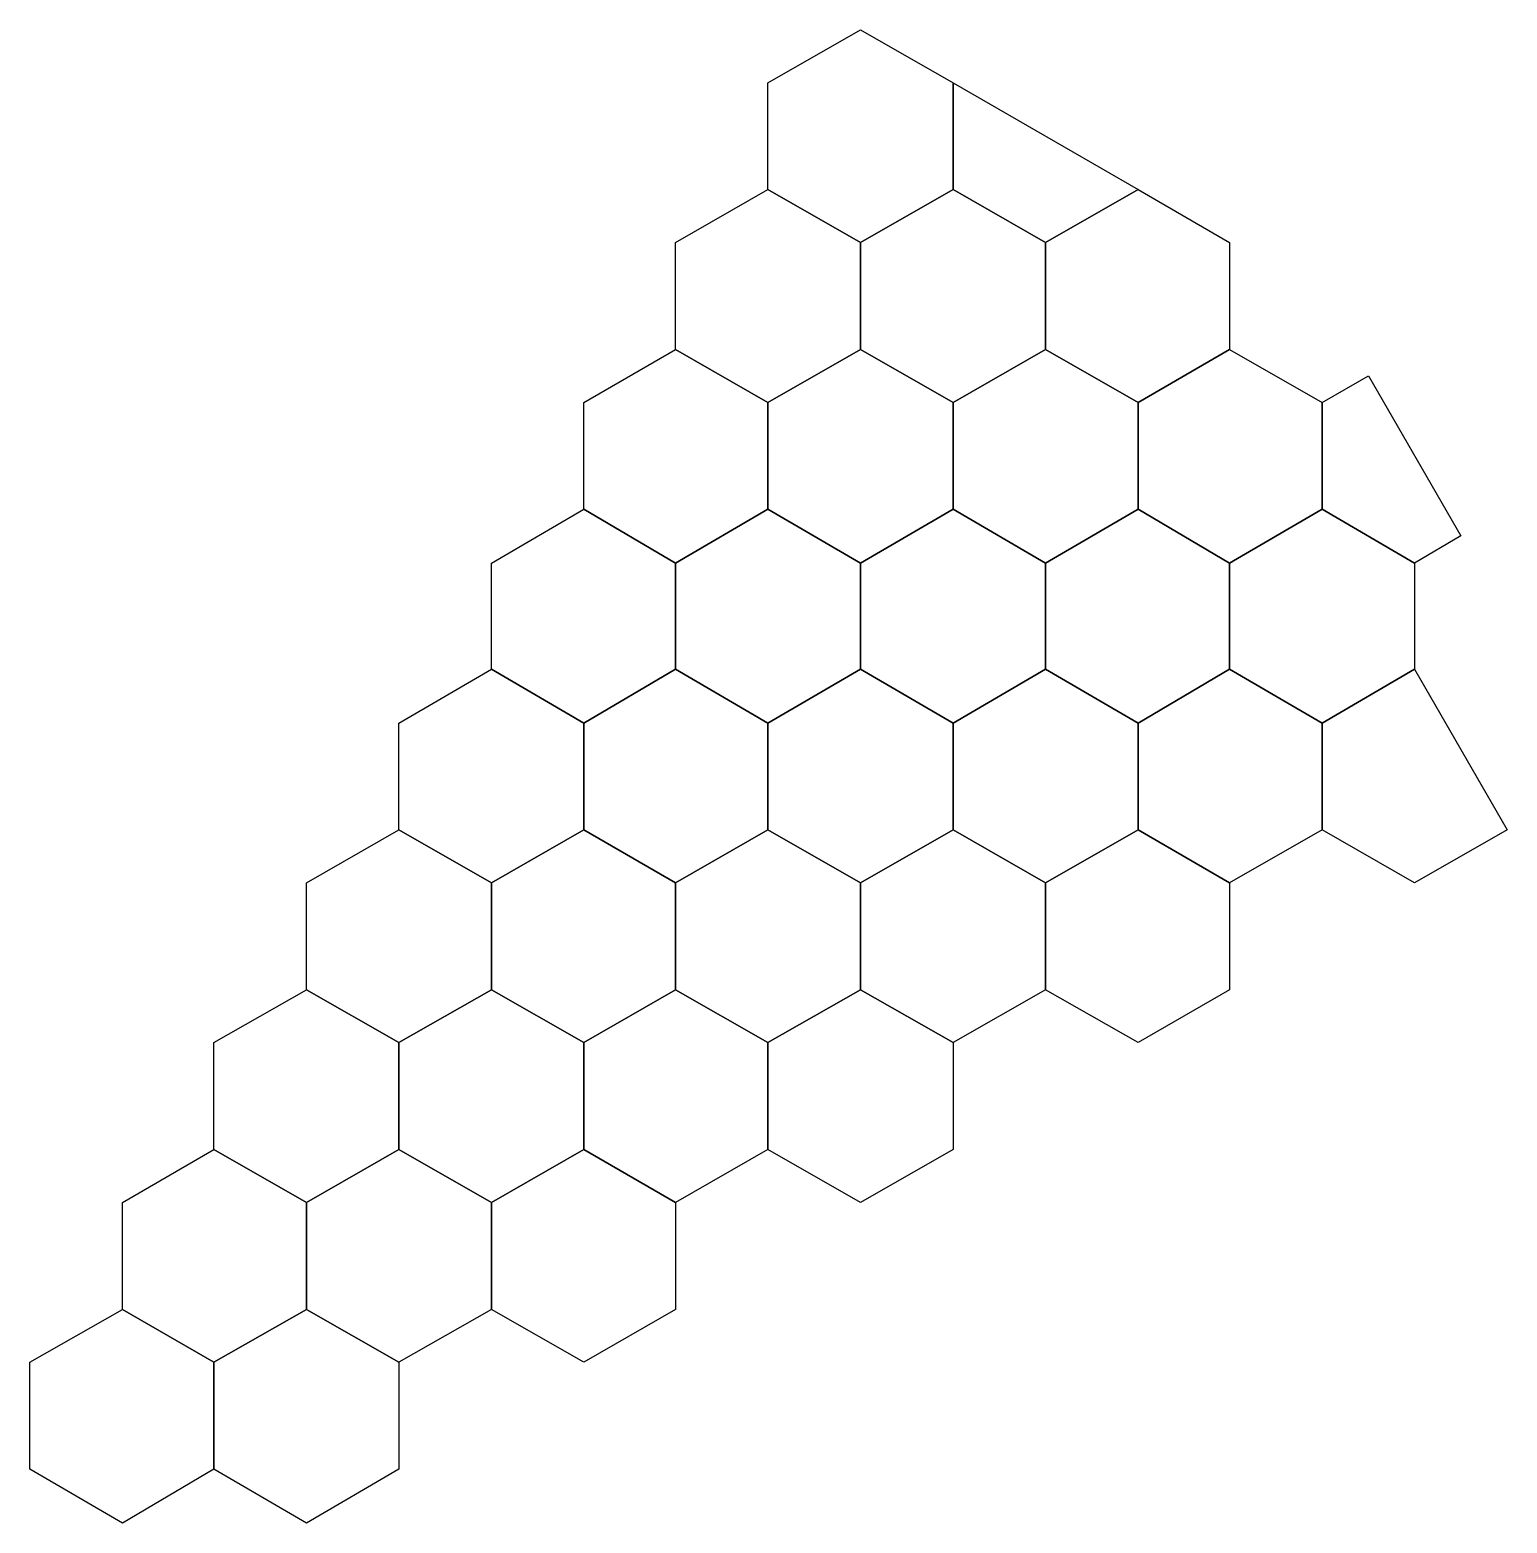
# Model space of a CAD drawing. Header units: metres. Extents: x 256 to 1597, y 198 to 1553.
import ezdxf

# ---------------------------------------------------------------- set-up
doc = ezdxf.new("R2010")
doc.units = ezdxf.units.M
doc.layers.add('SHAPES', color=7, linetype='Continuous')

msp = doc.modelspace()

# ---------------------------------------------------------------- linework, layer by layer
at = {"layer": 'SHAPES'}
for p, q in [((926, 1505), (1010, 1553)), ((1010, 1553), (1094, 1505)), ((926, 1408), (926, 1505)), ((1094, 1505), (1262, 1408)), ((1094, 1408), (1094, 1505)), ((1094, 1505), (1094, 1408)), ((842, 1360), (926, 1408)), ((926, 1408), (1010, 1360)), ((1010, 1360), (926, 1408)), ((1010, 1360), (1094, 1408)), ((1094, 1408), (1010, 1360)), ((1094, 1408), (1178, 1360)), ((1178, 1360), (1094, 1408)), ((1262, 1408), (1178, 1360)), ((1178, 1360), (1262, 1408)), ((1262, 1408), (1345, 1360)), ((842, 1263), (842, 1360)), ((1010, 1263), (1010, 1360)), ((1010, 1360), (1010, 1263)), ((1178, 1360), (1178, 1263)), ((1178, 1263), (1178, 1360)), ((1345, 1360), (1345, 1263)), ((759, 1215), (842, 1263)), ((842, 1263), (926, 1215)), ((926, 1215), (842, 1263)), ((926, 1215), (1010, 1263)), ((1010, 1263), (926, 1215)), ((1010, 1263), (1094, 1215)), ((1094, 1215), (1010, 1263)), ((1178, 1263), (1094, 1215)), ((1094, 1215), (1178, 1263)), ((1178, 1263), (1262, 1215)), ((1262, 1215), (1178, 1263)), ((1262, 1215), (1345, 1263)), ((1345, 1263), (1262, 1215)), ((1345, 1263), (1429, 1215)), ((1429, 1215), (1471, 1239)), ((1471, 1239), (1555, 1094)), ((759, 1118), (759, 1215)), ((926, 1118), (926, 1215)), ((926, 1215), (926, 1118)), ((1094, 1215), (1094, 1118)), ((1094, 1118), (1094, 1215)), ((1262, 1118), (1262, 1215)), ((1262, 1215), (1262, 1118)), ((1429, 1118), (1429, 1215)), ((1429, 1215), (1429, 1118)), ((675, 1069), (759, 1118)), ((759, 1118), (842, 1069)), ((842, 1069), (759, 1118)), ((842, 1069), (926, 1118)), ((926, 1118), (842, 1069)), ((926, 1118), (1010, 1069)), ((1010, 1069), (926, 1118)), ((1094, 1118), (1010, 1069)), ((1010, 1069), (1094, 1118)), ((1094, 1118), (1178, 1069)), ((1178, 1069), (1094, 1118)), ((1178, 1069), (1262, 1118)), ((1262, 1118), (1178, 1069)), ((1262, 1118), (1345, 1069)), ((1345, 1069), (1262, 1118)), ((1345, 1069), (1429, 1118)), ((1429, 1118), (1345, 1069)), ((1429, 1118), (1513, 1069)), ((1513, 1069), (1429, 1118)), ((1555, 1094), (1513, 1069)), ((675, 973), (675, 1069)), ((842, 973), (842, 1069)), ((842, 1069), (842, 973)), ((1010, 1069), (1010, 973)), ((1010, 973), (1010, 1069)), ((1178, 973), (1178, 1069)), ((1178, 1069), (1178, 973)), ((1345, 973), (1345, 1069)), ((1345, 1069), (1345, 973)), ((1513, 1069), (1513, 973)), ((591, 924), (675, 973)), ((675, 973), (759, 924)), ((759, 924), (675, 973)), ((759, 924), (842, 973)), ((842, 973), (759, 924)), ((842, 973), (926, 924)), ((926, 924), (842, 973)), ((1010, 973), (926, 924)), ((926, 924), (1010, 973)), ((1010, 973), (1094, 924)), ((1094, 924), (1010, 973)), ((1094, 924), (1178, 973)), ((1178, 973), (1094, 924)), ((1178, 973), (1262, 924)), ((1262, 924), (1178, 973)), ((1262, 924), (1345, 973)), ((1345, 973), (1262, 924)), ((1345, 973), (1429, 924)), ((1429, 924), (1345, 973)), ((1429, 924), (1513, 973)), ((1513, 973), (1429, 924)), ((1513, 973), (1597, 827)), ((591, 827), (591, 924)), ((759, 827), (759, 924)), ((759, 924), (759, 827)), ((926, 924), (926, 827)), ((926, 827), (926, 924)), ((1094, 827), (1094, 924)), ((1094, 924), (1094, 827)), ((1262, 827), (1262, 924)), ((1262, 924), (1262, 827)), ((1429, 924), (1429, 827)), ((1429, 827), (1429, 924)), ((507, 779), (591, 827)), ((591, 827), (675, 779)), ((675, 779), (591, 827)), ((675, 779), (759, 827)), ((759, 827), (675, 779)), ((759, 827), (842, 779)), ((842, 779), (759, 827)), ((926, 827), (842, 779)), ((842, 779), (926, 827)), ((926, 827), (1010, 779)), ((1010, 779), (926, 827)), ((1010, 779), (1094, 827)), ((1094, 827), (1010, 779)), ((1094, 827), (1178, 779)), ((1178, 779), (1094, 827)), ((1178, 779), (1262, 827)), ((1262, 827), (1178, 779)), ((1262, 827), (1345, 779)), ((1345, 779), (1262, 827)), ((1429, 827), (1345, 779)), ((1513, 779), (1429, 827)), ((1597, 827), (1513, 779)), ((507, 682), (507, 779)), ((675, 682), (675, 779)), ((675, 779), (675, 682)), ((842, 779), (842, 682)), ((842, 682), (842, 779)), ((1010, 682), (1010, 779)), ((1010, 779), (1010, 682)), ((1178, 682), (1178, 779)), ((1178, 779), (1178, 682)), ((1345, 779), (1345, 682)), ((423, 634), (507, 682)), ((507, 682), (591, 634)), ((591, 634), (507, 682)), ((591, 634), (675, 682)), ((675, 682), (591, 634)), ((675, 682), (759, 634)), ((759, 634), (675, 682)), ((842, 682), (759, 634)), ((759, 634), (842, 682)), ((842, 682), (926, 634)), ((926, 634), (842, 682)), ((926, 634), (1010, 682)), ((1010, 682), (926, 634)), ((1010, 682), (1094, 634)), ((1094, 634), (1010, 682)), ((1178, 682), (1094, 634)), ((1262, 634), (1178, 682)), ((1345, 682), (1262, 634)), ((423, 537), (423, 634)), ((591, 634), (591, 537)), ((591, 537), (591, 634)), ((759, 634), (759, 537)), ((759, 537), (759, 634)), ((926, 537), (926, 634)), ((926, 634), (926, 537)), ((1094, 634), (1094, 537)), ((340, 489), (423, 537)), ((423, 537), (507, 489)), ((507, 489), (423, 537)), ((507, 489), (591, 537)), ((591, 537), (507, 489)), ((591, 537), (675, 489)), ((675, 489), (591, 537)), ((759, 537), (675, 489)), ((675, 489), (759, 537)), ((759, 537), (842, 489)), ((842, 489), (759, 537)), ((926, 537), (842, 489)), ((1010, 489), (926, 537)), ((1094, 537), (1010, 489)), ((340, 392), (340, 489)), ((507, 392), (507, 489)), ((507, 489), (507, 392)), ((675, 489), (675, 392)), ((675, 392), (675, 489)), ((842, 489), (842, 392)), ((256, 344), (340, 392)), ((340, 392), (423, 344)), ((423, 344), (340, 392)), ((423, 344), (507, 392)), ((507, 392), (423, 344)), ((507, 392), (591, 344)), ((591, 344), (507, 392)), ((675, 392), (591, 344)), ((759, 344), (675, 392)), ((842, 392), (759, 344)), ((256, 247), (256, 344)), ((423, 247), (423, 344)), ((423, 344), (423, 247)), ((591, 344), (591, 247)), ((340, 198), (256, 247)), ((423, 247), (340, 198)), ((507, 198), (423, 247)), ((591, 247), (507, 198))]:
    msp.add_line(p, q, dxfattribs=at)

doc.saveas('drawing.dxf')
